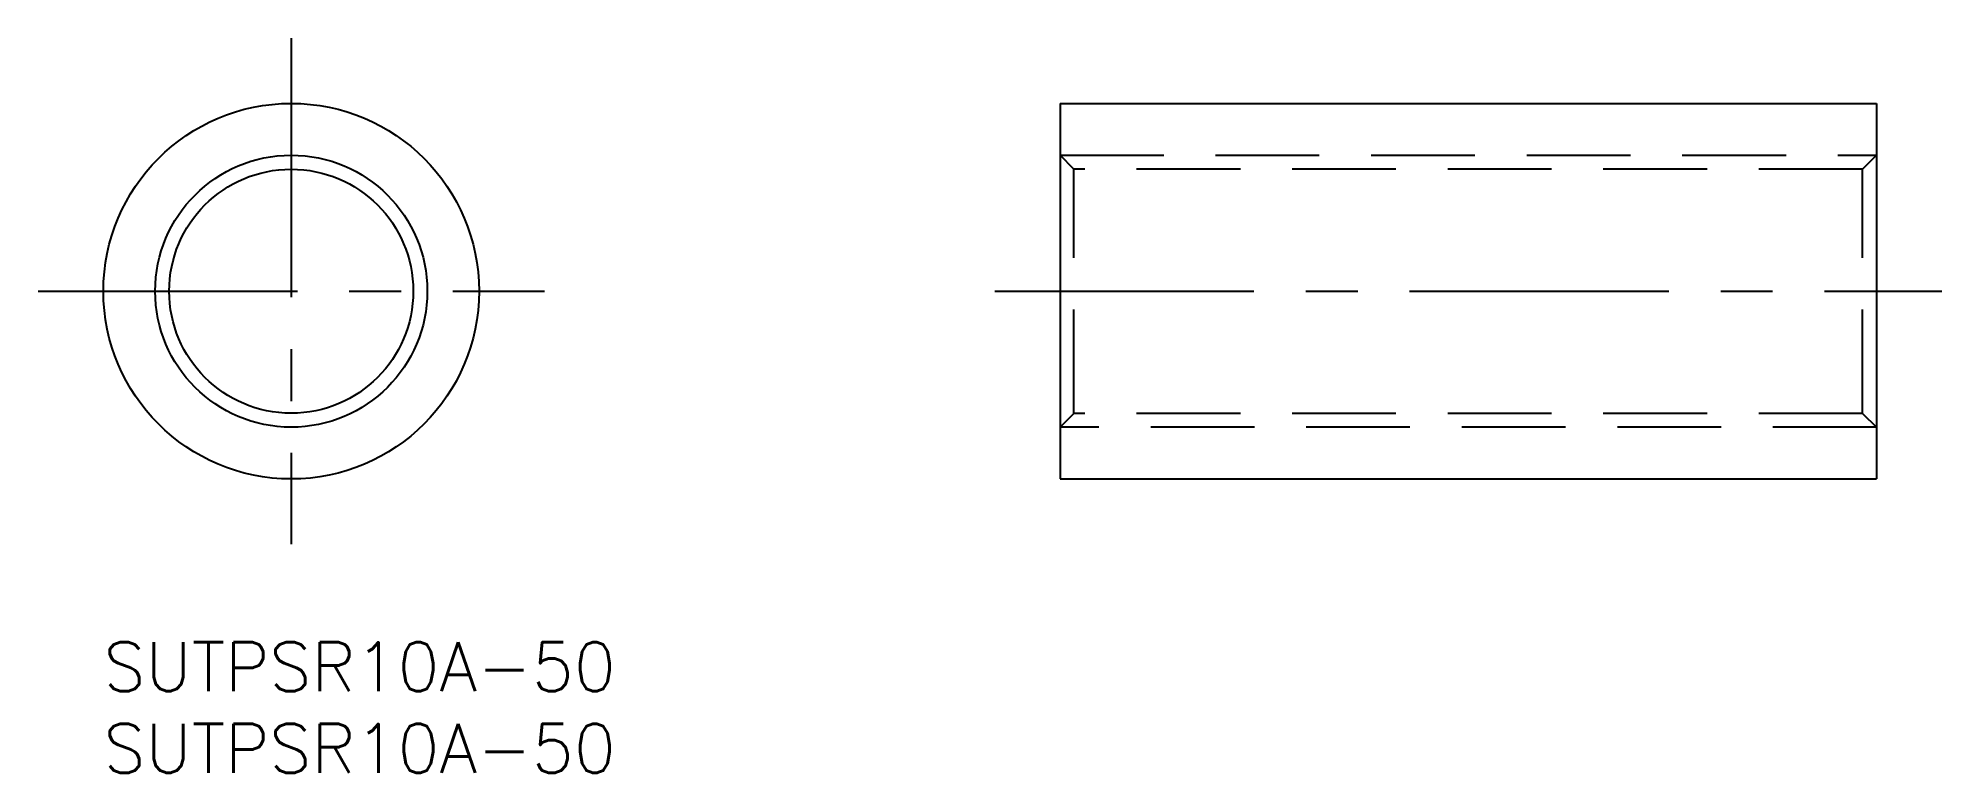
# Model space of a CAD drawing. Extents: x -4 to 113, y -8 to 37.
import ezdxf

# ---------------------------------------------------------------- set-up
doc = ezdxf.new("R2010")
doc.units = 0
doc.header["$LTSCALE"] = 0.5
doc.linetypes.add('CENTER', pattern=[50.8, 31.75, -6.35, 6.35, -6.35])
doc.linetypes.add('DASHED', pattern=[19.05, 12.7, -6.35])
for name, color, linetype in [('MSM_CENTER', 1, 'CENTER'), ('MSM_CONTINUOUS', 7, 'CONTINUOUS'), ('MSM_DASHED', 4, 'DASHED'), ('MSM_NARROW', 5, 'CONTINUOUS'), ('MSM_PART_NUMBER', 7, 'CONTINUOUS')]:
    doc.layers.add(name, color=color, linetype=linetype)
doc.styles.get("Standard").update_dxf_attribs({"font": 'txt.shx', "height": 3, "bigfont": 'bigfont.shx'})

# ---------------------------------------------------------------- blocks, each defined once
blk = doc.blocks.new('*U3')
at = {"layer": 'MSM_PART_NUMBER'}
blk.add_text('SUTPSR10A-50', height=3, dxfattribs=at).set_placement((0, -3))
blk = doc.blocks.new('*U4')
at = {"layer": 'MSM_PART_NUMBER'}
blk.add_text('SUTPSR10A-50', height=3, dxfattribs=at).set_placement((0, -8))

msp = doc.modelspace()

# ---------------------------------------------------------------- linework, layer by layer
at = {"layer": 'MSM_CENTER'}
for p, q in [((11.5, 37), (11.5, 6)), ((-4, 21.5), (27, 21.5)), ((54.57, 21.5), (112.57, 21.5))]:
    msp.add_line(p, q, dxfattribs=at)
at = {"layer": 'MSM_CONTINUOUS'}
for p, q in [((58.57, 33), (108.57, 33)), ((58.57, 33), (58.57, 10)), ((108.57, 33), (108.57, 10)), ((58.57, 10), (108.57, 10))]:
    msp.add_line(p, q, dxfattribs=at)
for radius in [11.5, 7.47]:
    msp.add_circle((11.5, 21.5), radius, dxfattribs=at)
at = {"layer": 'MSM_DASHED'}
for p, q in [((58.57, 29.83), (108.57, 29.83)), ((59.42, 28.98), (58.57, 29.83)), ((107.71, 28.98), (108.57, 29.83)), ((107.71, 28.98), (59.42, 28.98)), ((59.42, 14.02), (59.42, 28.98)), ((107.71, 14.02), (107.71, 28.98)), ((59.42, 14.02), (58.57, 13.17)), ((107.71, 14.02), (59.42, 14.02)), ((107.71, 14.02), (108.57, 13.17)), ((108.57, 13.17), (58.57, 13.17))]:
    msp.add_line(p, q, dxfattribs=at)
at = {"layer": 'MSM_NARROW'}
msp.add_circle((11.5, 21.5), 8.33, dxfattribs=at)

# ---------------------------------------------------------------- block references
at = {"layer": 'MSM_CONTINUOUS'}
for name in ['*U3', '*U4']:
    msp.add_blockref(name, (0, 0), dxfattribs=at)

doc.saveas('drawing.dxf')
